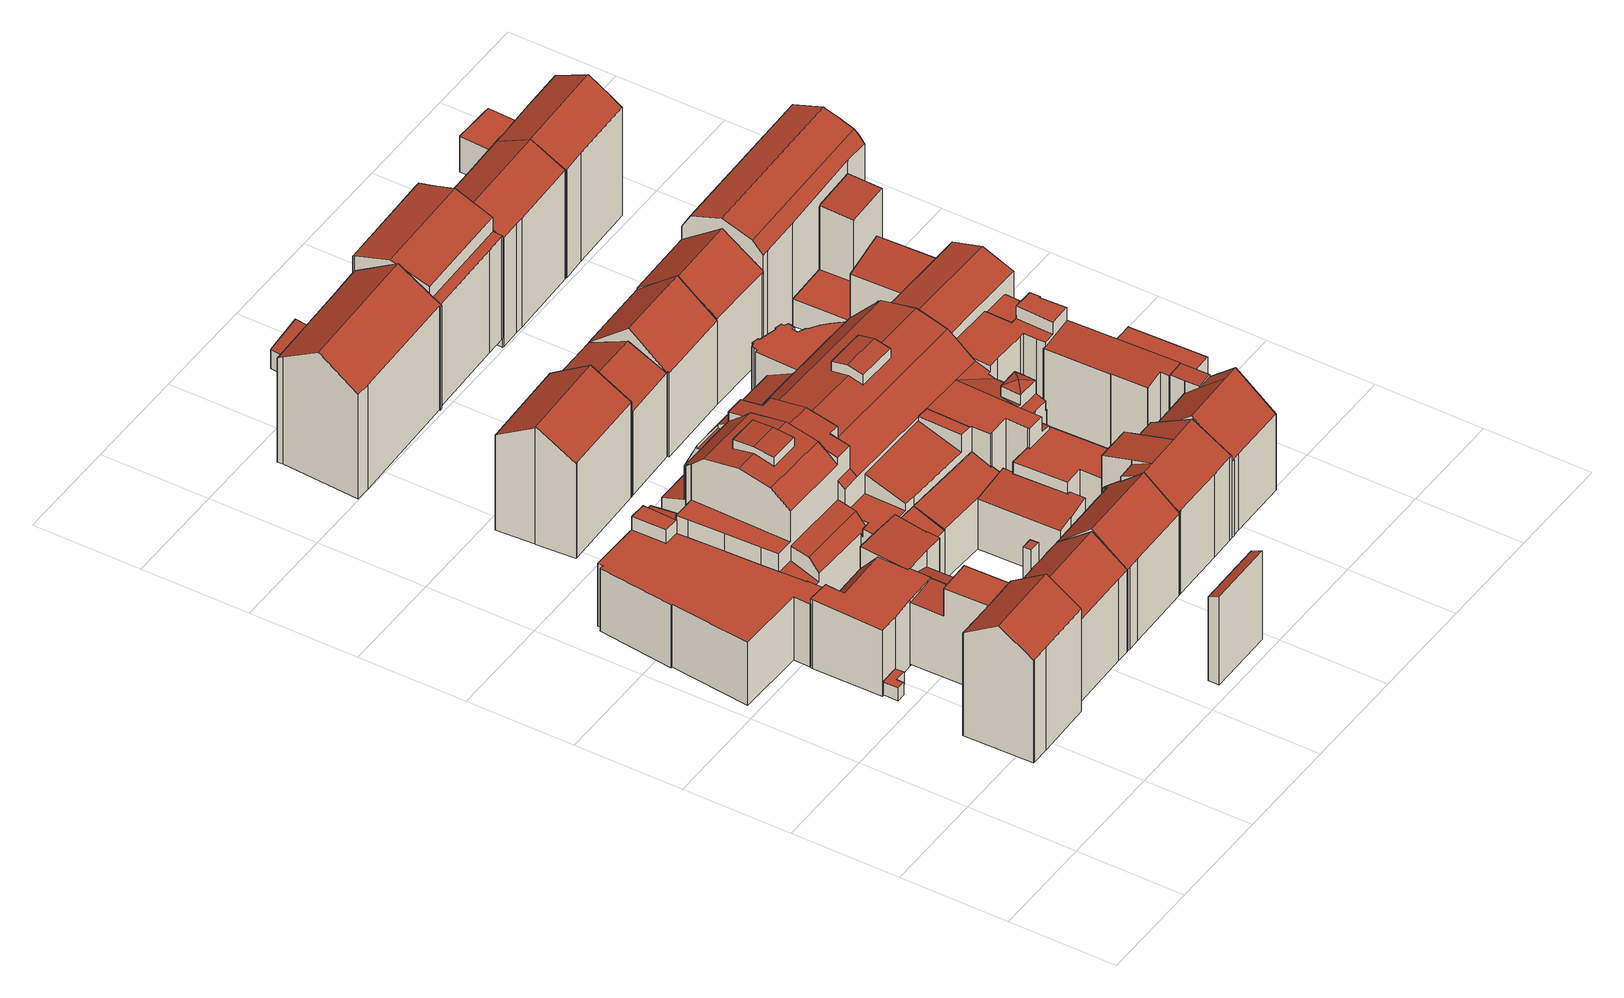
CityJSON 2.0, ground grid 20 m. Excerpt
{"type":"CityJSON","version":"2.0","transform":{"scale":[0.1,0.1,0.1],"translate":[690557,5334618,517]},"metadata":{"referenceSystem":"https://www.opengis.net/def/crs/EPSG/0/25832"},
"CityObjects":{
"building1":{"type":"Building","attributes":{"Gemeindeschluessel":"09162000","HoeheDach":"521.840","HoeheGrund":"519.203","Methode":"2000","NiedrigsteTraufeDesGebaeudes":"521.840","Geometrietyp2DReferenz":"3000","function":"31001_2000","roofType":"1000","measuredHeight":2.64},"geometry":[{"type":"MultiSurface","lod":"2","boundaries":[[[0,1,2,3,4,5]],[[4,6,7,5]],[[7,6,8,9,10,11]],[[2,9,8,3]],[[0,11,10,1]],[[3,8,6,4]],[[5,7,11,0]],[[1,10,9,2]]],"semantics":{"surfaces":[{"type":"GroundSurface"},{"type":"WallSurface"},{"type":"RoofSurface"}],"values":[0,1,2,1,1,1,1,1]}}]},
"building2":{"type":"Building","attributes":{"Gemeindeschluessel":"09162000","HoeheDach":"542.540","HoeheGrund":"517.116","Methode":"2000","NiedrigsteTraufeDesGebaeudes":"538.184","Geometrietyp2DReferenz":"3000","function":"31001_9998","roofType":"3100","measuredHeight":25.42,"storeysAboveGround":6},"geometry":[{"type":"MultiSurface","lod":"2","boundaries":[[[12,13,14,15]],[[16,17,18,19]],[[14,13,20,21,22,23]],[[24,21,20,25]],[[19,18,22,21,24]],[[23,22,18,17,26,27,28]],[[25,20,13,12]],[[29,28,27,30]],[[15,14,23,28,29]],[[31,26,17,16]],[[19,24,25,12,15,29,30,31,16]],[[30,27,26,31]]],"semantics":{"surfaces":[{"type":"WallSurface"},{"type":"RoofSurface"},{"type":"GroundSurface"}],"values":[0,0,1,0,0,1,0,0,0,0,2,0]}}]},
"building3":{"type":"Building","attributes":{"Gemeindeschluessel":"09162000","HoeheDach":"534.563","HoeheGrund":"518.996","Methode":"2000","NiedrigsteTraufeDesGebaeudes":"531.890","Geometrietyp2DReferenz":"3000","function":"31001_3000","roofType":"1000","measuredHeight":15.57,"storeysAboveGround":4},"geometry":[{"type":"MultiSurface","lod":"2","boundaries":[[[32,33,34,35]],[[36,37,33,32]],[[38,39,40,41]],[[42,43,44,45,46,47]],[[48,49,50,51]],[[52,53,54,55]],[[56,57,58,59,47,46]],[[52,50,49,60,61,34,33,37,62,63,64,45,44,65,66,67,68,69,70,71,40,39,53]],[[69,68,72,73]],[[74,60,49,48]],[[75,65,44,43]],[[41,40,71,76]],[[76,71,70,77]],[[63,57,56,64]],[[78,61,60,74]],[[72,68,67,79]],[[79,67,66,80]],[[81,62,37,36]],[[54,53,39,38]],[[64,56,46,45]],[[77,70,69,73]],[[82,59,58,83]],[[54,38,41,76,77,73,72,79,80,75,43,42,82,83,81,36,32,35,78,74,48,51,55]],[[42,47,59,82]],[[35,34,61,78]],[[80,66,65,75]],[[81,83,58,57,63,62]],[[51,50,52,55]]],"semantics":{"surfaces":[{"type":"WallSurface"},{"type":"RoofSurface"},{"type":"GroundSurface"}],"values":[0,0,0,0,0,0,1,1,0,0,0,0,0,0,0,0,0,0,0,0,0,0,2,0,0,0,0,0]}}]},
"building4":{"type":"Building","attributes":{"Gemeindeschluessel":"09162000","HoeheDach":"532.998","HoeheGrund":"518.806","Methode":"2000","NiedrigsteTraufeDesGebaeudes":"528.542","Geometrietyp2DReferenz":"3000","function":"31001_9998","roofType":"1000","measuredHeight":14.19,"storeysAboveGround":4},"geometry":[{"type":"MultiSurface","lod":"2","boundaries":[[[84,85,86,87,88,89,90,91,92,93,94]],[[90,89,95,96,97,98]],[[99,100,95,89,88]],[[98,91,90]],[[101,84,94,102]],[[103,93,92,104]],[[84,101,105,85]],[[106,104,92,91,98,97]],[[107,86,85,105]],[[108,96,95,100]],[[106,97,96,108]],[[102,94,93,103]],[[109,87,86,107]],[[99,88,87,109]],[[101,102,103,104,106,108,100,99,109,107,105]]],"semantics":{"surfaces":[{"type":"RoofSurface"},{"type":"WallSurface"},{"type":"GroundSurface"}],"values":[0,0,1,1,1,1,1,1,1,1,1,1,1,1,2]}}]},
"building5":{"type":"Building","attributes":{"Gemeindeschluessel":"09162000","HoeheDach":"537.642","HoeheGrund":"519.317","Methode":"2000","NiedrigsteTraufeDesGebaeudes":"531.923","Geometrietyp2DReferenz":"3000","function":"31001_9998","roofType":"1000","measuredHeight":18.32},"geometry":[{"type":"MultiSurface","lod":"2","boundaries":[[[110,111,112,113]],[[114,115,116,117]],[[118,111,110,119]],[[117,116,120,112,111,118]],[[121,120,116,115,122]],[[121,113,112,120]],[[119,110,113,121,122,123]],[[123,122,115,114]],[[117,118,119,123,114]]],"semantics":{"surfaces":[{"type":"RoofSurface"},{"type":"WallSurface"},{"type":"GroundSurface"}],"values":[0,1,1,1,0,1,1,1,2]}}]},
"building6":{"type":"Building","attributes":{"Gemeindeschluessel":"09162000","HoeheDach":"530.958","HoeheGrund":"519.260","Methode":"1000","NiedrigsteTraufeDesGebaeudes":"529.315","Geometrietyp2DReferenz":"3000","function":"31001_9998","roofType":"2100","measuredHeight":11.7,"storeysAboveGround":3},"geometry":[{"type":"MultiSurface","lod":"2","boundaries":[[[124,125,126,127]],[[128,126,125,129,130,131,132,133]],[[127,134,118,117,114,135,136,124]],[[114,131,130,135]],[[118,133,132,117]],[[117,132,131,114]],[[128,134,127,126]],[[135,130,129,136]],[[134,128,133,118]],[[136,129,125,124]]],"semantics":{"surfaces":[{"type":"WallSurface"},{"type":"RoofSurface"},{"type":"GroundSurface"}],"values":[0,1,2,0,0,0,0,0,0,0]}}]},
"building7":{"type":"Building","attributes":{"Gemeindeschluessel":"09162000","HoeheDach":"541.030","HoeheGrund":"519.204","Methode":"2000","NiedrigsteTraufeDesGebaeudes":"535.860","Geometrietyp2DReferenz":"3000","function":"31001_9998","roofType":"3100","measuredHeight":21.83,"storeysAboveGround":5},"geometry":[{"type":"MultiSurface","lod":"2","boundaries":[[[137,138,139,140]],[[141,142,143,144]],[[145,146,147,148]],[[149,150,151,152,153,154,137,140,155,147,146]],[[141,156,151,150,142]],[[157,158,155,140,139,159]],[[160,152,151,156]],[[144,143,161,162]],[[163,164,165,138,137,154]],[[166,153,152,160]],[[157,159,165,164]],[[139,138,165,159]],[[148,147,155,158]],[[167,168,162,161]],[[167,161,143,142,150,149]],[[149,146,145,168,167]],[[168,145,148,158,157,164,163,166,160,156,141,144,162]],[[163,154,153,166]]],"semantics":{"surfaces":[{"type":"WallSurface"},{"type":"RoofSurface"},{"type":"GroundSurface"}],"values":[0,0,0,1,0,0,0,0,0,0,0,1,0,0,1,0,2,0]}}]},
"building8":{"type":"Building","attributes":{"Gemeindeschluessel":"09162000","HoeheDach":"531.117","HoeheGrund":"519.008","Methode":"2000","NiedrigsteTraufeDesGebaeudes":"530.247","Geometrietyp2DReferenz":"3000","function":"31001_3000","roofType":"1000","measuredHeight":12.11},"geometry":[{"type":"MultiSurface","lod":"2","boundaries":[[[169,170,171,172]],[[173,174,175,176]],[[172,171,177,178]],[[179,180,174,173]],[[82,181,182,42]],[[42,182,183,184]],[[83,82,42,184,169,172,178,179,173,176,185]],[[186,175,174,180,177,171,170,183,182,181,187]],[[176,175,186,185]],[[185,186,187,83]],[[184,183,170,169]],[[83,187,181,82]],[[178,177,180,179]]],"semantics":{"surfaces":[{"type":"WallSurface"},{"type":"GroundSurface"},{"type":"RoofSurface"}],"values":[0,0,0,0,0,0,1,2,0,0,0,0,0]}}]},
"building9":{"type":"Building","attributes":{"Gemeindeschluessel":"09162000","HoeheDach":"533.582","HoeheGrund":"519.148","Methode":"2000","NiedrigsteTraufeDesGebaeudes":"523.098","Geometrietyp2DReferenz":"3000","function":"31001_9998","roofType":"1000","measuredHeight":14.43,"storeysAboveGround":3},"geometry":[{"type":"MultiSurface","lod":"2","boundaries":[[[188,189,190,191]],[[192,193,194,195]],[[196,197,198,199]],[[188,200,201,202,203,189]],[[204,199,198,205]],[[206,204,205,207]],[[198,197,208,209,210,202,201,194,193,207,205]],[[211,212,196,199,204,206,192,195,200,188,191]],[[213,190,189,203]],[[212,208,197,196]],[[192,206,207,193]],[[203,202,210,213]],[[211,209,208,212]],[[200,195,194,201]],[[211,191,190,213,210,209]]],"semantics":{"surfaces":[{"type":"WallSurface"},{"type":"RoofSurface"},{"type":"GroundSurface"}],"values":[0,0,0,0,0,0,1,2,1,0,0,0,0,0,0]}}]},
"building10":{"type":"Building","attributes":{"Gemeindeschluessel":"09162000","HoeheDach":"537.336","HoeheGrund":"519.205","Methode":"1000","NiedrigsteTraufeDesGebaeudes":"536.443","Geometrietyp2DReferenz":"3000","function":"31001_1000","roofType":"2100","measuredHeight":18.13},"geometry":[{"type":"MultiSurface","lod":"2","boundaries":[[[214,215,216,217]],[[218,214,217,219]],[[218,219,220,221]],[[220,216,215,221]],[[218,221,215,214]],[[216,220,219,217]]],"semantics":{"surfaces":[{"type":"WallSurface"},{"type":"GroundSurface"},{"type":"RoofSurface"}],"values":[0,0,0,0,1,2]}}]},
"building11":{"type":"Building","attributes":{"Gemeindeschluessel":"09162000","HoeheDach":"532.225","HoeheGrund":"519.296","Methode":"2000","NiedrigsteTraufeDesGebaeudes":"529.458","Geometrietyp2DReferenz":"3000","function":"31001_2000","roofType":"2100","measuredHeight":12.93},"geometry":[{"type":"MultiSurface","lod":"2","boundaries":[[[222,223,224,225]],[[225,226,227,228,222]],[[227,229,230,228]],[[231,226,225,224]],[[226,231,229,227]],[[231,224,223,230,229]],[[228,230,223,222]]],"semantics":{"surfaces":[{"type":"WallSurface"},{"type":"GroundSurface"},{"type":"RoofSurface"}],"values":[0,1,0,0,0,2,0]}}]},
"building12":{"type":"Building","attributes":{"Gemeindeschluessel":"09162000","HoeheDach":"543.353","HoeheGrund":"519.290","Methode":"1000","NiedrigsteTraufeDesGebaeudes":"538.773","Geometrietyp2DReferenz":"3000","function":"31001_1000","roofType":"3100","measuredHeight":24.06,"storeysAboveGround":6},"geometry":[{"type":"MultiSurface","lod":"2","boundaries":[[[232,233,234,235,236,237,238,239,240,241]],[[232,242,243,233]],[[235,234,244,245,246,236]],[[247,241,240,239,248,249]],[[246,245,249,248,250,251]],[[237,251,250,238]],[[238,250,248,239]],[[233,243,244,234]],[[241,247,242,232]],[[244,243,242,247,249,245]],[[236,246,251,237]]],"semantics":{"surfaces":[{"type":"GroundSurface"},{"type":"WallSurface"},{"type":"RoofSurface"}],"values":[0,1,1,1,2,1,1,1,1,2,1]}}]},
"building13":{"type":"Building","attributes":{"Gemeindeschluessel":"09162000","HoeheDach":"541.480","HoeheGrund":"519.204","Methode":"2000","NiedrigsteTraufeDesGebaeudes":"535.012","Geometrietyp2DReferenz":"3000","function":"31001_9998","roofType":"3100","measuredHeight":22.28,"storeysAboveGround":5},"geometry":[{"type":"MultiSurface","lod":"2","boundaries":[[[252,253,254,255]],[[256,257,258,259]],[[260,261,262,263]],[[264,265,266,267]],[[268,269,270,271]],[[272,273,274,275,276]],[[277,278,262,261]],[[272,276,257,256]],[[255,254,278,277]],[[142,279,258,257,276,275,280]],[[281,156,151,282]],[[267,266,270,269]],[[280,275,274,271,270,266,265,263,262,278,254,253,282,151]],[[268,271,274,273]],[[281,282,253,252]],[[156,141,142,280,151]],[[283,279,142,141]],[[272,256,259,283,141,156,281,252,255,277,261,260,264,267,269,268,273]],[[260,263,265,264]],[[259,258,279,283]]],"semantics":{"surfaces":[{"type":"WallSurface"},{"type":"RoofSurface"},{"type":"GroundSurface"}],"values":[0,0,0,0,0,0,0,0,0,1,0,0,1,0,0,0,0,2,0,0]}}]},
"building14":{"type":"Building","attributes":{"Gemeindeschluessel":"09162000","HoeheDach":"527.180","HoeheGrund":"519.285","Methode":"1000","NiedrigsteTraufeDesGebaeudes":"526.493","Geometrietyp2DReferenz":"3000","function":"31001_9998","roofType":"2100","measuredHeight":7.89,"storeysAboveGround":2},"geometry":[{"type":"MultiSurface","lod":"2","boundaries":[[[284,285,286,287]],[[288,289,286,285]],[[290,284,287,291]],[[289,291,287,286]],[[290,288,285,284]],[[288,290,291,289]]],"semantics":{"surfaces":[{"type":"RoofSurface"},{"type":"WallSurface"},{"type":"GroundSurface"}],"values":[0,1,1,1,1,2]}}]},
"building15":{"type":"Building","attributes":{"Gemeindeschluessel":"09162000","HoeheDach":"532.187","HoeheGrund":"519.285","Methode":"2000","NiedrigsteTraufeDesGebaeudes":"526.952","Geometrietyp2DReferenz":"3000","function":"31001_9998","roofType":"2100","measuredHeight":12.9,"storeysAboveGround":3},"geometry":[{"type":"MultiSurface","lod":"2","boundaries":[[[292,293,294,295,296,297,298,299,300,301,302,303]],[[304,298,297,305]],[[302,301,306]],[[307,308,309,290]],[[226,310,224,225]],[[311,312,308,307]],[[313,295,294,314]],[[315,316,317,318]],[[225,224,319,320]],[[321,322,323,324]],[[325,326,310,226]],[[309,308,312,327,317,316,313,314]],[[328,299,298,304]],[[329,300,299,328]],[[329,324,323,306,301,300]],[[310,326,302,306,323,322,319,224]],[[288,293,292,289]],[[325,289,292,303,326]],[[320,319,322,321]],[[330,327,312,311]],[[288,290,309,314,294,293]],[[318,317,327,330]],[[315,331,296,295,313,316]],[[288,289,325,226,225,320,321,324,329,328,304,305,331,315,318,330,311,307,290]],[[302,326,303]],[[305,297,296,331]]],"semantics":{"surfaces":[{"type":"RoofSurface"},{"type":"WallSurface"},{"type":"GroundSurface"}],"values":[0,1,1,1,1,1,1,1,1,1,1,0,1,1,1,0,1,1,1,1,1,1,1,2,1,1]}}]},
"building16":{"type":"Building","attributes":{"Gemeindeschluessel":"09162000","HoeheDach":"545.570","HoeheGrund":"519.287","Methode":"2000","NiedrigsteTraufeDesGebaeudes":"540.512","Geometrietyp2DReferenz":"3000","function":"31001_9998","roofType":"3100","measuredHeight":26.28,"storeysAboveGround":6},"geometry":[{"type":"MultiSurface","lod":"2","boundaries":[[[332,333,334,335]],[[336,337,338,339,340]],[[341,342,338,337]],[[343,340,339,344,345,334,333,346]],[[347,348,349,350]],[[335,334,345,351]],[[352,346,333,332]],[[353,351,345,344,354]],[[343,355,336,340]],[[353,354,348,347]],[[355,352,332,335,351,353,347,350,341,337,336]],[[355,343,346,352]],[[339,338,342,349,348,354,344]],[[350,349,342,341]]],"semantics":{"surfaces":[{"type":"WallSurface"},{"type":"RoofSurface"},{"type":"GroundSurface"}],"values":[0,0,0,1,0,0,0,0,0,0,2,0,1,0]}}]},
"building17":{"type":"Building","attributes":{"Gemeindeschluessel":"09162000","HoeheDach":"540.109","HoeheGrund":"519.430","Methode":"1000","NiedrigsteTraufeDesGebaeudes":"536.600","Geometrietyp2DReferenz":"3000","function":"31001_1000","roofType":"3100","measuredHeight":20.68,"storeysAboveGround":5},"geometry":[{"type":"MultiSurface","lod":"2","boundaries":[[[356,357,358,359,360,361,362,363,364,365]],[[359,366,367,360]],[[361,360,367,368,369,362]],[[368,370,371,372,373,374,369]],[[358,375,366,359]],[[362,369,374,363]],[[375,358,357,356,365,372,371,370]],[[367,366,375,370,368]],[[373,372,365,364,363,374]]],"semantics":{"surfaces":[{"type":"GroundSurface"},{"type":"WallSurface"},{"type":"RoofSurface"}],"values":[0,1,1,2,1,1,1,2,1]}}]},
"building18":{"type":"Building","attributes":{"Gemeindeschluessel":"09162000","HoeheDach":"540.650","HoeheGrund":"519.296","Methode":"2000","NiedrigsteTraufeDesGebaeudes":"536.231","Geometrietyp2DReferenz":"3000","function":"31001_9998","roofType":"2100","measuredHeight":21.35,"storeysAboveGround":4},"geometry":[{"type":"MultiSurface","lod":"2","boundaries":[[[376,377,378]],[[379,380,381,382]],[[383,384,385,386]],[[387,376,378,381,380]],[[388,389,390,391]],[[392,391,390,393,394]],[[384,395,396]],[[397,398,399,400]],[[397,401,402,394,393,396,376,387,403,398]],[[399,404,379,382,405,406,407,383,386,388,391,392,408,400]],[[406,409,410,407]],[[402,401,408]],[[396,393,390,389,385,384]],[[410,409,377,376,396,395]],[[405,377,409,406]],[[405,382,381,378,377]],[[379,404,403,387,380]],[[399,398,403,404]],[[386,385,389,388]],[[383,407,410,395,384]],[[392,394,402,408]],[[408,401,397,400]]],"semantics":{"surfaces":[{"type":"WallSurface"},{"type":"RoofSurface"},{"type":"GroundSurface"}],"values":[0,0,0,1,0,0,0,0,1,2,0,0,1,1,0,0,0,0,0,0,0,0]}}]},
"building19":{"type":"Building","attributes":{"name":"Deutsches Theater","Gemeindeschluessel":"09162000","HoeheDach":"547.490","HoeheGrund":"518.920","Methode":"2000","NiedrigsteTraufeDesGebaeudes":"522.620","Geometrietyp2DReferenz":"3000","function":"31001_3000","roofType":"3100","measuredHeight":28.57,"storeysAboveGround":3},"geometry":[{"type":"MultiSurface","lod":"2","boundaries":[[[411,412,413,414]],[[415,416,417,418]],[[419,420,421,422]],[[423,424,425,426,427,428,429]],[[430,431,432,433,434,435]],[[436,437,438,439]],[[440,441,442,443]],[[444,445,446,447]],[[448,449,450,451,452]],[[453,454,455,456]],[[457,458,459,460,461]],[[462,463,464,465]],[[466,467,468,469]],[[470,471,472,473,474,475]],[[476,477,454,453]],[[478,479,480,481]],[[482,483,472,471]],[[484,485,486,487]],[[488,489,490,491]],[[492,493,494,495]],[[496,474,473,497,498,463,462,499,427,426,500,501,502,503]],[[504,505,506,507,508,421,420,509,510]],[[511,512,513,514]],[[515,516,517,518,519,520]],[[422,421,508,521]],[[522,523,413,412]],[[524,525,526,527]],[[496,503,528,529]],[[530,531,532,533,534]],[[423,429,535,536,537]],[[538,539,540,541,542,543]],[[544,545,546,547,475,474,496,529,548]],[[535,549,550,551,552,553,536]],[[554,555,546,545,556,557]],[[558,559,560,561]],[[562,563,564,565,566,567]],[[568,506,505]],[[569,570,528,503,502,571,572]],[[571,502,501]],[[573,460,459,574,575,576,577,578,579,580,566,565]],[[581,582,583,584]],[[585,542,541,586,534,533]],[[587,588,589,590]],[[591,449,448,592]],[[538,543,593,594]],[[465,464,595,596]],[[597,598,599,600,601]],[[602,603,604,605]],[[606,607,608,609,411,414,610,611]],[[612,613,477,476]],[[456,455,479,478]],[[614,615,616,617]],[[470,475,547,618]],[[619,620,621,622,623,624]],[[625,626,627,628]],[[629,630,626,625]],[[631,507,506,568]],[[522,486,485,523]],[[451,433,432,452]],[[632,552,551,633]],[[591,634,598,597,450,449]],[[635,636,637,638]],[[639,575,574,640]],[[641,447,446,642,489,488]],[[434,643,644,435]],[[645,518,517,646]],[[573,647,648,461,460]],[[649,650,483,482]],[[633,551,550,651]],[[652,653,527,526]],[[654,655,656,657]],[[658,659,660]],[[661,662,467,466]],[[663,664,665,500,426,425]],[[619,624,666,667]],[[525,524,668,669]],[[655,654,670,548,570,569]],[[511,514,671]],[[660,672,492,495,673,589,588,674,666,624,623]],[[675,676,650,649]],[[439,438,677,678]],[[444,679,491,490,680,445]],[[578,577,681]],[[618,547,546,555]],[[682,683,582,581]],[[639,684,492,672,685,686,687,654,657,575]],[[688,689,532,690,691]],[[692,693,694,684,695]],[[688,691,621,620]],[[428,427,499]],[[652,696,516,515,697,653]],[[605,604,441,440]],[[638,637,683,682]],[[698,674,588,587]],[[484,610,414,413,523,485]],[[699,700,701,702,703,704]],[[572,571,705,608,607,681]],[[706,707,630,629]],[[562,567,636,635]],[[539,708,512,540]],[[657,656,576,575]],[[709,710,677,438,437,711,557,556]],[[663,425,424,712]],[[686,702,701,668,524,527,653,697,713,644,643,714]],[[708,715,716,717,513,512]],[[718,711,437,436]],[[648,647,707,706,719,720]],[[561,560,603,602]],[[646,517,516,696]],[[419,721,722,723,509,420]],[[715,699,704,724,716]],[[536,553,725,537]],[[697,515,520,713]],[[481,480,726,727]],[[728,583,582,683,637,636,567,566,580]],[[729,687,686,714,601,600,709,556,545,544]],[[621,691,690,730,622]],[[684,694,493,492]],[[484,487,609,608,705,731,611,610]],[[609,487,486,522,412,411]],[[469,468,732,733]],[[554,557,711,718]],[[617,616,665,664]],[[660,623,622,730,531,530]],[[590,589,673,734]],[[462,465,596,428,499]],[[430,435,644,713,520,519]],[[586,511,671]],[[586,541,540,512,511]],[[585,593,543,542]],[[599,710,709,600]],[[727,726,735,736]],[[669,668,701,700]],[[443,442,662,661]],[[658,671,514,659]],[[687,729,641,488,491,679,670,654]],[[689,594,593,585,533,532]],[[628,627,564,563]],[[639,640,458,504,510,737,695,684]],[[505,504,458,457]],[[728,580,579,606,611,731,738]],[[573,565,564,627,626,630,707,647]],[[530,534,586,671,658,660]],[[667,666,674,698]],[[733,732,739,740]],[[509,723,737,510]],[[722,692,695,737,723]],[[716,724,672,660,659,717]],[[645,741,431,430,519,518]],[[719,521,508,507,631,720]],[[659,514,513,717]],[[736,735,676,675]],[[634,591,592,741,645,646,696,652,526,525,669,700,699,715,708,539,538,594,689,688,620,619,667,698,587,590,734,721,419,422,521,719,706,629,625,628,563,562,635,638,682,581,584,614,617,664,663,712,742,632,633,651,743,415,418,744,745,558,561,602,605,440,443,661,466,469,733,740,612,476,453,456,478,481,727,736,675,649,482,471,470,618,555,554,718,436,439,678]],[[742,712,424,423,537,725]],[[498,746,464,463]],[[721,734,673,495,494,693,692,722]],[[690,532,531,730]],[[744,747,748,745]],[[535,429,428,596,595,749,549]],[[614,584,583,728,738,615]],[[743,750,416,415]],[[606,579,578,681,607]],[[745,748,559,558]],[[642,446,445,680]],[[494,493,694,693]],[[724,704,703,685,672]],[[569,572,681,577,576,656,655]],[[740,739,613,612]],[[418,417,747,744]],[[464,746,751,749,595]],[[634,678,677,710,599,598]],[[686,685,703,702]],[[705,571,501,500,665,616,615,738,731]],[[741,592,448,452,432,431]],[[497,752,751,746,498]],[[552,632,742,725,553]],[[444,447,641,729,544,548,670,679]],[[529,528,570,548]],[[597,601,714,643,434,433,451,450]],[[648,720,631,568,505,457,461]],[[642,680,490,489]],[[458,640,574,459]],[[743,651,550,549,749,751,752,750]],[[497,473,472,483,650,676,735,726,480,479,455,454,477,613,739,732,468,467,662,442,441,604,603,560,559,748,747,417,416,750,752]]],"semantics":{"surfaces":[{"type":"WallSurface"},{"type":"RoofSurface"},{"type":"GroundSurface"}],"values":[0,0,0,1,1,0,0,0,1,0,1,0,0,0,0,0,0,0,0,0,0,1,1,1,0,1,0,0,1,0,0,1,1,0,0,0,0,1,0,0,0,0,0,0,0,0,1,0,1,0,0,0,0,0,0,0,0,1,0,0,0,0,1,0,0,0,0,0,0,0,0,1,0,0,0,0,0,1,1,0,0,0,0,0,0,1,0,0,0,0,0,0,0,0,0,0,0,0,0,0,0,1,0,1,0,0,0,0,0,0,0,1,0,0,1,0,1,0,1,0,0,0,0,0,0,1,0,1,1,1,1,0,0,0,0,1,0,0,0,0,0,1,0,0,0,0,1,1,0,0,0,0,2,0,1,0,0,0,0,0,0,1,0,1,1,1,1,0,0,1,0,0,1,0,0,0,1,0,0,1,1,0,0,1]}}]},
"building20":{"type":"Building","attributes":{"Gemeindeschluessel":"09162000","HoeheDach":"533.378","HoeheGrund":"519.315","Methode":"1000","NiedrigsteTraufeDesGebaeudes":"533.378","Geometrietyp2DReferenz":"3000","function":"31001_9998","roofType":"1000","measuredHeight":14.06,"storeysAboveGround":4},"geometry":[{"type":"MultiSurface","lod":"2","boundaries":[[[305,753,754,755]],[[406,407,756,757]],[[304,758,759,760]],[[304,305,755,758]],[[760,759,761,762]],[[762,761,763,764]],[[765,766,407,406,753,305,304,760,762,764]],[[765,767,768,766]],[[768,756,407,766]],[[753,406,757,754]],[[764,763,767,765]],[[756,768,767,763,761,759,758,755,754,757]]],"semantics":{"surfaces":[{"type":"WallSurface"},{"type":"GroundSurface"},{"type":"RoofSurface"}],"values":[0,0,0,0,0,0,1,0,0,0,0,2]}}]},
"building21":{"type":"Building","attributes":{"Gemeindeschluessel":"09162000","HoeheDach":"524.165","HoeheGrund":"519.510","Methode":"2000","NiedrigsteTraufeDesGebaeudes":"523.422","Geometrietyp2DReferenz":"3000","function":"31001_9998","roofType":"1000","measuredHeight":4.66},"geometry":[{"type":"MultiSurface","lod":"2","boundaries":[[[769,770,771,772]],[[773,774,775,776]],[[777,775,774,771,770,778]],[[772,771,774,773]],[[779,777,778,780]],[[780,778,770,769]],[[776,775,777,779]],[[780,769,772,773,776,779]]],"semantics":{"surfaces":[{"type":"WallSurface"},{"type":"RoofSurface"},{"type":"GroundSurface"}],"values":[0,0,1,0,0,0,0,2]}}]},
"building22":{"type":"Building","attributes":{"Gemeindeschluessel":"09162000","HoeheDach":"542.745","HoeheGrund":"519.400","Methode":"1000","NiedrigsteTraufeDesGebaeudes":"536.569","Geometrietyp2DReferenz":"3000","function":"31001_9998","roofType":"3100","measuredHeight":23.34,"storeysAboveGround":5},"geometry":[{"type":"MultiSurface","lod":"2","boundaries":[[[781,782,372,365,783,358]],[[784,785,786,787]],[[788,784,787,789,358,783,365,790]],[[791,792,372,782]],[[785,784,788,790,792,791]],[[787,786,793,789]],[[365,372,792,790]],[[793,786,785,791,782,781]],[[358,789,793,781]]],"semantics":{"surfaces":[{"type":"WallSurface"},{"type":"GroundSurface"},{"type":"RoofSurface"}],"values":[0,0,1,2,0,0,0,2,0]}}]},
"building23":{"type":"Building","attributes":{"Gemeindeschluessel":"09162000","HoeheDach":"545.685","HoeheGrund":"519.454","Methode":"2000","NiedrigsteTraufeDesGebaeudes":"540.450","Geometrietyp2DReferenz":"3000","function":"31001_9998","roofType":"3100","measuredHeight":26.23,"storeysAboveGround":7},"geometry":[{"type":"MultiSurface","lod":"2","boundaries":[[[794,795,796,797,798,799]],[[799,800,801,802,779,803,794]],[[804,805,806,803,779,776,773,807,808,809,810]],[[776,811,812,773]],[[773,812,813,807]],[[807,813,814,808]],[[800,815,816,801]],[[798,815,800,799]],[[809,817,818,810]],[[804,797,796,805]],[[801,816,818,817,814,813,812,811,802]],[[779,802,811,776]],[[804,810,818,816,815,798,797]],[[794,803,806,795]],[[805,796,795,806]],[[808,814,817,809]]],"semantics":{"surfaces":[{"type":"RoofSurface"},{"type":"WallSurface"},{"type":"GroundSurface"}],"values":[0,1,2,1,1,1,0,1,1,1,0,1,1,1,1,1]}}]},
"building24":{"type":"Building","attributes":{"Gemeindeschluessel":"09162000","HoeheDach":"541.180","HoeheGrund":"519.307","Methode":"2000","NiedrigsteTraufeDesGebaeudes":"534.867","Geometrietyp2DReferenz":"3000","function":"31001_9998","roofType":"1000","measuredHeight":21.87,"storeysAboveGround":5},"geometry":[{"type":"MultiSurface","lod":"2","boundaries":[[[819,820,821,822]],[[823,824,825,826]],[[827,392,828,829]],[[830,831,832,833]],[[834,835,836]],[[837,838,839,840]],[[841,842,824,823]],[[838,837,391,843]],[[844,845,846,847]],[[848,849,850,851,832,831,839,838,843]],[[392,391,837,840,830,833,852,853,841,823,826,819,822,854,844,847,855,856,857,858,859,860,861,862,828]],[[822,821,863,854]],[[840,839,831,830]],[[862,864,829,828]],[[852,833,832,851,865,866]],[[867,868,869,850]],[[866,865,869,868,870,871,872,836,835]],[[861,873,864,862]],[[847,846,874,855]],[[874,846,845,863,821,820,825,824,842,875,834,836,876,877]],[[853,852,866,835,834,875]],[[853,875,842,841]],[[872,876,836]],[[858,857,877,876,872,871]],[[860,859,870,868,867,878,879]],[[874,877,857,856,855]],[[860,879,873,861]],[[854,863,845,844]],[[849,878,867,850]],[[850,869,865,851]],[[826,825,820,819]],[[391,392,827,848,843]],[[858,871,870,859]],[[848,827,829,864,873,879,878,849]]],"semantics":{"surfaces":[{"type":"WallSurface"},{"type":"RoofSurface"},{"type":"GroundSurface"}],"values":[0,0,0,0,0,0,0,0,0,1,2,0,0,0,0,0,1,0,0,1,0,0,0,0,0,0,0,0,1,0,0,0,0,1]}}]},
"building25":{"type":"Building","attributes":{"Gemeindeschluessel":"09162000","HoeheDach":"527.150","HoeheGrund":"519.340","Methode":"9999","NiedrigsteTraufeDesGebaeudes":"527.150","Geometrietyp2DReferenz":"3000","function":"31001_2000","roofType":"1000","measuredHeight":7.81},"geometry":[{"type":"MultiSurface","lod":"2","boundaries":[[[841,880,881,882]],[[823,883,880,841]],[[882,881,884,826]],[[826,823,841,882]],[[826,884,883,823]],[[881,880,883,884]]],"semantics":{"surfaces":[{"type":"WallSurface"},{"type":"GroundSurface"},{"type":"RoofSurface"}],"values":[0,0,0,1,0,2]}}]},
"building26":{"type":"Building","attributes":{"Gemeindeschluessel":"09162000","HoeheDach":"542.418","HoeheGrund":"519.420","Methode":"1000","NiedrigsteTraufeDesGebaeudes":"536.838","Geometrietyp2DReferenz":"3000","function":"31001_1000","roofType":"3100","measuredHeight":23,"storeysAboveGround":5},"geometry":[{"type":"MultiSurface","lod":"2","boundaries":[[[885,886,887,790,788,784]],[[888,889,890,891,784,788,790,892]],[[891,890,893,894,885,784]],[[894,893,895,896,897,886,885]],[[790,887,898,892]],[[896,895,889,888,892,898,897]],[[897,898,887,886]],[[889,895,893,890]]],"semantics":{"surfaces":[{"type":"WallSurface"},{"type":"GroundSurface"},{"type":"RoofSurface"}],"values":[0,1,0,2,0,0,2,0]}}]},
"building27":{"type":"Building","attributes":{"Gemeindeschluessel":"09162000","HoeheDach":"534.490","HoeheGrund":"519.430","Methode":"2000","NiedrigsteTraufeDesGebaeudes":"534.490","Geometrietyp2DReferenz":"3000","function":"31001_9998","roofType":"1000","measuredHeight":15.06,"storeysAboveGround":5},"geometry":[{"type":"MultiSurface","lod":"2","boundaries":[[[899,900,901,902]],[[903,904,900,899]],[[905,906,904,903]],[[907,908,909,905,903,899,902]],[[901,900,904,906,910,911,912]],[[907,912,911,908]],[[908,911,910,909]],[[902,901,912,907]],[[909,910,906,905]]],"semantics":{"surfaces":[{"type":"WallSurface"},{"type":"GroundSurface"},{"type":"RoofSurface"}],"values":[0,0,0,1,2,0,0,0,0]}}]},
"building28":{"type":"Building","attributes":{"Gemeindeschluessel":"09162000","HoeheDach":"543.160","HoeheGrund":"517.540","Methode":"2000","NiedrigsteTraufeDesGebaeudes":"539.823","Geometrietyp2DReferenz":"3000","function":"31001_9998","roofType":"3100","measuredHeight":25.62,"storeysAboveGround":6},"geometry":[{"type":"MultiSurface","lod":"2","boundaries":[[[913,914,915,916]],[[917,918,919,920]],[[916,921,922,923,917,920,924,925,926,927,928,929,930,913]],[[921,931,932,922]],[[923,933,918,917]],[[920,919,934,924]],[[927,935,936,928]],[[937,938,939,934,919,918,933,932,931,940]],[[928,936,941,929]],[[925,939,938,926]],[[930,942,914,913]],[[916,915,940,931,921]],[[929,941,942,930]],[[922,932,933,923]],[[926,938,937,935,927]],[[914,942,941,936,935,937,940,915]],[[924,934,939,925]]],"semantics":{"surfaces":[{"type":"WallSurface"},{"type":"GroundSurface"},{"type":"RoofSurface"}],"values":[0,0,1,0,0,0,0,2,0,0,0,0,0,0,0,2,0]}}]},
"building29":{"type":"Building","attributes":{"Gemeindeschluessel":"09162000","HoeheDach":"537.606","HoeheGrund":"518.988","Methode":"2000","NiedrigsteTraufeDesGebaeudes":"524.527","Geometrietyp2DReferenz":"3000","function":"31001_9998","roofType":"2100","measuredHeight":18.62,"storeysAboveGround":1},"geometry":[{"type":"MultiSurface","lod":"2","boundaries":[[[943,944,945,946,947,948]],[[949,946,945,950,951]],[[952,953,954,955]],[[944,943,956,957,958,959]],[[949,960,947,946]],[[958,957,951,950,955,954]],[[945,952,955,950]],[[961,948,947,960]],[[957,956,961,960,949,951]],[[958,954,953,959]],[[943,948,961,956]],[[944,959,953,952,945]]],"semantics":{"surfaces":[{"type":"WallSurface"},{"type":"RoofSurface"},{"type":"GroundSurface"}],"values":[0,1,1,2,0,0,0,1,0,0,0,0]}}]},
"building30":{"type":"Building","attributes":{"Gemeindeschluessel":"09162000","HoeheDach":"544.390","HoeheGrund":"519.502","Methode":"2000","NiedrigsteTraufeDesGebaeudes":"539.547","Geometrietyp2DReferenz":"3000","function":"31001_9998","roofType":"3100","measuredHeight":24.89,"storeysAboveGround":4},"geometry":[{"type":"MultiSurface","lod":"2","boundaries":[[[962,963,964,965,966,967,968]],[[969,970,963,962]],[[971,972,973,974,975]],[[976,977,978,979]],[[971,975,977,976]],[[980,965,964,981]],[[982,968,967,983]],[[982,983,984,980,981,985,986,972,971,976,979,987,988,989]],[[979,978,990,987]],[[982,989,991,992,969,962,968]],[[985,981,964,963,970,993]],[[987,990,994,988]],[[983,967,966,984]],[[991,994,990,978,977,975,974,992]],[[992,974,973,995,993,970,969]],[[985,993,995,986]],[[984,966,965,980]],[[988,994,991,989]],[[986,995,973,972]]],"semantics":{"surfaces":[{"type":"RoofSurface"},{"type":"WallSurface"},{"type":"GroundSurface"}],"values":[0,0,1,1,1,1,1,2,1,1,1,1,1,0,0,1,1,1,1]}}]},
"building31":{"type":"Building","attributes":{"Gemeindeschluessel":"09162000","HoeheDach":"543.240","HoeheGrund":"517.456","Methode":"2000","NiedrigsteTraufeDesGebaeudes":"539.714","Geometrietyp2DReferenz":"3000","function":"31001_9998","roofType":"3100","measuredHeight":25.78,"storeysAboveGround":6},"geometry":[{"type":"MultiSurface","lod":"2","boundaries":[[[996,997,998,999]],[[927,1000,1001,938,926]],[[1002,1003,1004,1005]],[[1006,1007,1008,1009]],[[927,926,1006,1009,1010,1011,996,999,1012,1013,1014,1002,1005]],[[1009,1008,1015,1010]],[[999,998,1016,1017,1012]],[[1016,998,997,1018,1015,1008,1007,938,1001]],[[1013,1019,1020,1014]],[[1004,1003,1020,1019,1017,1016,1001,1000]],[[1012,1017,1019,1013]],[[1010,1015,1018,1011]],[[1014,1020,1003,1002]],[[1005,1004,1000,927]],[[926,938,1007,1006]],[[1011,1018,997,996]]],"semantics":{"surfaces":[{"type":"WallSurface"},{"type":"GroundSurface"},{"type":"RoofSurface"}],"values":[0,0,0,0,1,0,0,2,0,2,0,0,0,0,0,0]}}]},
"building32":{"type":"Building","attributes":{"Gemeindeschluessel":"09162000","HoeheDach":"526.901","HoeheGrund":"519.620","Methode":"1000","NiedrigsteTraufeDesGebaeudes":"526.901","Geometrietyp2DReferenz":"3000","function":"31001_9998","roofType":"1000","measuredHeight":7.28,"storeysAboveGround":2},"geometry":[{"type":"MultiSurface","lod":"2","boundaries":[[[1021,1022,1023,1024,1025,1026,1027,1028,1029]],[[1029,1028,1027,1030,1031,1032]],[[1033,1021,1029,1032]],[[1034,1033,1032,1031,1030,1035,1036,1037,1038]],[[1036,1025,1024,1037]],[[1026,1025,1036,1035,1030,1027]],[[1037,1024,1023,1038]],[[1033,1034,1038,1023,1022,1021]]],"semantics":{"surfaces":[{"type":"RoofSurface"},{"type":"WallSurface"},{"type":"GroundSurface"}],"values":[0,1,1,2,1,1,1,1]}}]}
},
"vertices":[
[139,443,22],[176,444,22],[177,428,22],[155,428,22],[155,415,22],[139,415,22],[155,415,48],[139,415,48],[155,428,48],[177,428,48],[176,444,48],[139,443,48],
[147,169,1],[147,169,212],[145,169,212],[145,169,1],[226,299,1],[226,299,212],[289,301,212],[289,301,1],[182,169,212],[290,172,212],[290,236,255],[144,233,255],[290,172,1],[182,169,1],[179,298,212],[146,298,212],[143,298,212],[143,298,1],[146,298,1],[179,298,1],
[177,691,20],[177,691,149],[179,652,149],[179,652,20],[175,758,20],[175,758,149],[137,576,20],[137,576,149],[138,607,149],[138,607,20],[174,907,20],[137,908,20],[137,908,149],[141,908,149],[141,908,176],[174,907,176],[182,610,20],[182,610,149],[182,606,149],[182,606,20],[182,574,149],[138,576,149],[138,576,20],[182,574,20],[142,845,176],[171,844,176],[171,845,176],[173,905,176],[180,610,149],[180,623,149],[172,823,149],[171,844,149],[142,845,149],[44,910,149],[44,899,149],[43,900,149],[36,900,149],[20,759,149],[22,759,149],[7,610,149],[36,900,20],[20,759,20],[180,610,20],[44,910,20],[7,610,20],[22,759,20],[180,623,20],[43,900,20],[44,899,20],[172,823,20],[173,905,20],[171,845,20],
[176,444,154],[223,446,154],[287,447,154],[286,486,156],[282,487,156],[281,542,158],[179,539,158],[179,574,160],[138,576,160],[138,573,160],[139,443,154],[280,573,120],[279,573,120],[182,574,116],[179,574,115],[282,487,18],[280,573,18],[176,444,18],[139,443,18],[138,573,18],[138,576,18],[223,446,18],[182,574,18],[287,447,18],[279,573,18],[286,486,18],
[226,299,206],[289,301,206],[287,386,206],[224,384,206],[287,447,23],[287,447,153],[287,392,153],[287,392,23],[289,301,23],[226,299,23],[287,386,153],[224,384,149],[223,446,149],[223,446,23],
[339,330,23],[339,330,123],[309,331,133],[309,331,23],[309,301,133],[336,486,123],[286,486,140],[287,447,140],[287,392,140],[289,301,140],[309,301,23],[286,486,23],[336,486,23],
[374,303,189],[374,303,228],[353,303,228],[353,303,189],[431,174,22],[431,174,189],[429,174,189],[429,174,22],[289,301,22],[289,301,189],[309,301,189],[309,301,22],[290,236,240],[429,239,240],[428,303,189],[426,303,189],[401,303,189],[374,302,189],[353,302,189],[428,303,22],[352,318,22],[353,302,22],[352,318,228],[426,303,22],[404,174,189],[404,174,22],[374,302,22],[373,318,22],[373,318,228],[401,303,22],[290,172,189],[290,172,22],
[223,924,20],[223,924,132],[223,904,135],[223,904,20],[217,845,20],[217,845,141],[214,845,141],[214,845,20],[224,856,140],[224,856,20],[217,856,20],[217,856,140],[173,905,135],[174,907,134],[174,924,132],[174,924,20],[186,845,20],[186,845,141],[171,845,141],
[387,508,21],[387,508,61],[386,485,61],[386,485,21],[375,568,21],[375,568,165],[374,565,165],[374,565,21],[286,486,21],[286,486,155],[282,487,155],[282,487,21],[372,509,21],[372,509,158],[374,509,158],[374,509,61],[280,573,21],[280,573,166],[325,571,21],[325,571,166],[336,486,155],[372,485,155],[374,485,155],[372,485,21],[336,486,21],[374,485,61],
[566,31,22],[438,30,22],[438,30,194],[566,31,195],[567,11,22],[567,11,203],[438,10,203],[438,10,22],
[374,565,23],[374,565,152],[421,563,152],[421,563,23],[423,507,23],[387,508,23],[372,509,23],[387,508,125],[372,509,125],[423,507,125],
[330,1028,23],[165,1023,23],[161,1023,23],[157,1095,23],[157,1096,23],[153,1167,23],[157,1167,23],[325,1173,23],[329,1101,23],[333,1028,23],[330,1028,218],[165,1023,218],[161,1023,218],[157,1095,264],[157,1096,262],[333,1028,218],[325,1173,218],[329,1101,264],[157,1167,218],[153,1167,218],
[460,304,22],[460,304,189],[519,305,189],[519,305,22],[586,177,22],[586,177,189],[461,175,189],[461,175,22],[583,312,22],[583,306,22],[583,306,189],[583,312,184],[586,312,22],[586,312,184],[586,317,180],[586,317,22],[591,285,22],[591,317,22],[591,317,180],[591,285,208],[589,177,22],[587,285,22],[587,285,208],[588,242,245],[589,177,189],[548,306,22],[548,306,189],[436,174,189],[429,239,245],[432,303,22],[432,303,189],[436,174,22],
[548,306,102],[547,352,102],[518,352,95],[519,305,95],[547,352,23],[518,352,23],[548,306,23],[519,305,23],
[518,352,126],[547,352,132],[547,351,132],[590,352,141],[590,381,141],[585,381,140],[581,480,140],[584,480,140],[584,481,140],[584,500,140],[518,503,127],[514,503,126],[581,480,23],[585,381,23],[584,500,127],[583,306,23],[583,306,106],[548,306,100],[423,507,127],[583,312,23],[583,312,106],[590,352,107],[547,351,100],[591,317,23],[591,317,107],[586,317,106],[586,317,23],[580,555,152],[580,555,23],[580,520,23],[580,520,136],[583,520,136],[583,520,23],[514,503,23],[514,503,127],[586,312,106],[584,480,23],[584,481,23],[586,312,23],[590,381,23],
[351,1394,23],[351,1394,236],[131,1388,237],[131,1388,23],[356,1395,23],[354,1552,23],[354,1552,236],[355,1473,286],[356,1395,236],[282,1549,23],[282,1549,236],[356,1393,235],[107,1464,286],[102,1388,238],[351,1393,235],[111,1543,23],[111,1543,236],[147,1544,236],[147,1544,23],[102,1388,23],[351,1393,23],[111,1532,23],[111,1532,243],[356,1393,23],
[442,1117,24],[442,1103,24],[443,1032,24],[336,1028,24],[333,1028,24],[329,1101,24],[325,1173,24],[326,1173,24],[439,1175,24],[441,1175,24],[336,1028,196],[333,1028,196],[329,1101,231],[325,1173,196],[442,1103,231],[442,1117,224],[441,1175,196],[439,1175,196],[326,1173,196],[443,1032,196],
[622,249,236],[622,286,226],[622,286,217],[587,285,23],[587,285,218],[591,285,217],[591,285,23],[688,328,23],[688,328,195],[691,328,195],[691,328,23],[588,248,236],[740,328,23],[740,328,195],[745,328,195],[745,328,23],[747,180,23],[746,252,236],[747,180,192],[688,328,215],[689,250,236],[693,179,193],[592,177,193],[592,177,23],[693,179,23],[741,180,193],[741,180,192],[589,177,193],[589,177,23],[622,286,23],[621,341,23],[688,342,23],[741,180,23],[621,341,211],[688,342,211],
[312,715,284],[312,715,302],[255,716,302],[255,716,284],[560,940,19],[560,940,202],[561,945,202],[561,945,19],[374,565,19],[374,565,156],[375,568,156],[375,568,19],[299,906,157],[299,903,158],[223,904,158],[224,863,172],[351,861,172],[352,897,159],[352,905,157],[872,631,202],[871,652,202],[878,652,202],[879,682,202],[822,683,202],[821,632,202],[826,816,19],[826,816,206],[909,815,205],[909,815,19],[619,940,19],[619,940,202],[620,943,202],[620,943,19],[526,781,254],[526,781,274],[603,779,274],[603,779,254],[905,652,56],[905,676,56],[905,681,56],[879,682,56],[878,652,56],[632,919,19],[632,919,202],[630,908,202],[630,908,19],[345,622,170],[346,642,174],[346,656,177],[212,659,177],[211,624,170],[412,859,163],[412,859,198],[413,919,164],[413,919,157],[632,937,19],[632,937,202],[634,934,202],[634,934,19],[696,852,19],[689,860,19],[689,860,202],[695,853,202],[695,853,208],[696,852,208],[637,918,19],[637,918,202],[634,906,19],[634,906,202],[643,902,202],[643,902,19],[683,867,19],[683,867,202],[257,794,284],[257,794,302],[314,793,302],[314,793,284],[602,719,254],[602,719,274],[525,721,274],[525,721,254],[578,637,204],[578,637,205],[576,556,205],[576,556,204],[386,860,208],[552,856,202],[552,856,198],[351,861,163],[224,863,241],[351,861,241],[351,861,261],[386,860,261],[346,642,156],[345,611,156],[345,598,156],[327,598,156],[325,571,156],[400,564,156],[402,641,156],[689,538,229],[709,556,223],[709,557,222],[668,557,222],[831,562,233],[872,563,233],[870,612,233],[873,612,233],[872,631,233],[833,632,233],[325,571,19],[313,754,305],[256,755,305],[808,603,208],[808,603,19],[808,579,19],[808,579,208],[385,818,269],[385,818,246],[658,519,195],[657,500,188],[679,500,188],[709,500,188],[709,518,195],[352,905,99],[317,906,99],[299,906,93],[712,539,19],[709,539,19],[709,539,223],[710,539,222],[710,539,168],[712,539,168],[720,811,246],[721,816,241],[717,816,241],[707,836,223],[406,818,246],[353,943,94],[350,943,94],[321,943,94],[321,933,95],[305,933,95],[737,816,19],[717,816,19],[721,816,209],[737,816,209],[570,951,19],[570,951,202],[571,955,202],[571,955,19],[177,691,19],[179,652,19],[179,652,144],[178,660,147],[178,660,185],[177,691,185],[345,598,140],[405,751,281],[406,818,269],[350,833,266],[348,752,281],[212,659,147],[346,656,216],[381,656,216],[381,656,262],[346,656,262],[346,656,248],[212,659,248],[212,659,185],[186,845,19],[186,845,185],[214,845,185],[214,845,19],[709,500,168],[709,518,222],[583,520,19],[583,520,204],[580,520,204],[580,520,19],[905,676,19],[905,652,19],[712,500,168],[712,500,19],[353,920,164],[353,920,157],[905,681,230],[906,706,240],[907,740,253],[719,744,253],[717,685,230],[584,952,19],[584,952,202],[583,949,202],[583,949,19],[213,696,279],[347,693,279],[348,752,292],[313,753,292],[256,754,292],[214,755,292],[640,931,19],[640,931,202],[217,845,19],[217,845,258],[217,856,248],[217,856,19],[707,836,19],[623,475,19],[679,474,19],[679,474,170],[657,474,173],[657,474,204],[623,475,204],[180,610,19],[180,610,130],[180,623,135],[180,623,19],[182,610,19],[182,610,130],[327,598,140],[321,933,19],[321,943,19],[906,706,19],[175,758,19],[175,758,185],[172,823,185],[172,823,19],[381,642,204],[346,642,204],[602,746,261],[602,749,281],[822,683,208],[821,632,208],[873,612,19],[870,612,19],[210,605,129],[210,605,146],[674,877,19],[674,877,202],[350,943,19],[808,562,19],[808,562,208],[403,692,246],[403,692,270],[382,692,270],[382,692,246],[667,519,201],[668,557,201],[658,519,204],[633,940,19],[633,940,202],[223,904,19],[224,856,19],[224,856,248],[623,479,204],[623,479,19],[800,603,208],[800,603,19],[405,751,261],[667,519,222],[661,636,204],[580,555,204],[624,520,204],[663,887,19],[663,887,202],[910,807,219],[910,807,19],[525,748,261],[525,751,281],[347,678,267],[171,845,19],[171,845,185],[555,638,204],[716,634,204],[716,639,208],[717,685,246],[679,476,19],[679,500,19],[679,500,170],[679,476,170],[553,557,169],[553,557,205],[555,638,205],[555,638,196],[872,563,19],[831,562,208],[624,520,19],[710,605,19],[734,605,19],[734,605,208],[715,605,208],[715,605,195],[710,605,195],[350,819,279],[182,606,19],[182,606,129],[709,556,19],[720,801,235],[909,797,235],[809,816,207],[299,903,19],[833,632,208],[717,685,208],[710,584,19],[710,584,191],[709,557,191],[809,816,19],[327,602,19],[327,602,145],[421,563,19],[421,563,170],[400,564,170],[710,594,191],[299,933,93],[648,897,202],[648,897,19],[216,845,185],[719,744,261],[657,500,173],[216,822,279],[636,933,202],[636,933,19],[580,555,19],[656,892,202],[656,892,19],[402,641,196],[216,845,258],[638,932,202],[638,932,19],[871,652,19],[299,933,19],[559,938,19],[562,950,19],[566,951,19],[554,916,164],[562,950,202],[566,951,202],[353,943,113],[559,938,202],[554,938,114],[554,938,202],
[621,382,23],[621,382,164],[585,381,164],[688,342,164],[621,341,164],[581,480,164],[623,479,164],[623,479,23],[623,475,164],[623,475,23],[679,474,164],[679,474,23],[679,476,23],[684,476,23],[679,476,164],[684,476,164],
[294,1670,25],[294,1670,64],[369,1671,72],[369,1671,25],[355,1556,25],[355,1556,71],[354,1556,71],[354,1556,25],[354,1552,71],[282,1549,64],[354,1552,25],[282,1549,25],
[443,1032,198],[442,1102,257],[442,1102,24],[592,1032,24],[592,1032,196],[445,1029,196],[445,1029,24],[591,1105,24],[445,1032,24],[590,1179,24],[591,1105,257],[590,1179,196],[445,1032,198],
[356,1395,235],[507,1400,235],[545,1401,235],[549,1401,235],[550,1420,235],[356,1415,235],[356,1415,263],[355,1487,287],[354,1552,266],[356,1395,25],[549,1401,25],[545,1401,25],[507,1400,25],[511,1561,25],[548,1562,25],[558,1562,25],[556,1528,25],[354,1556,264],[355,1556,264],[511,1561,264],[548,1562,264],[550,1420,263],[554,1492,287],[558,1562,264],[556,1528,275],
[808,373,23],[808,373,200],[806,440,200],[806,440,23],[847,375,23],[847,375,204],[809,373,200],[809,373,23],[747,180,179],[754,180,23],[754,180,179],[810,329,23],[810,329,180],[847,330,180],[847,330,23],[848,357,204],[848,357,205],[858,357,206],[750,328,23],[750,328,180],[764,328,180],[764,328,23],[847,358,23],[847,358,204],[745,328,180],[802,562,23],[802,562,200],[808,562,200],[808,562,23],[746,253,242],[850,256,242],[849,303,203],[848,330,180],[849,330,23],[848,358,23],[805,440,23],[872,563,23],[874,492,23],[879,359,23],[879,347,23],[879,345,23],[882,183,23],[768,181,23],[754,181,23],[805,440,200],[754,181,179],[848,330,205],[849,330,205],[880,304,203],[880,304,207],[849,303,205],[879,345,207],[879,347,207],[879,357,207],[768,181,179],[872,563,208],[848,358,204],[879,357,208],[879,359,208],[881,257,242],[882,183,179],
[847,358,101],[810,356,101],[810,356,23],[847,375,101],[809,373,101],
[592,1032,200],[591,1105,254],[590,1179,199],[727,1108,24],[729,1033,24],[724,1032,24],[685,1032,24],[726,1182,24],[724,1032,198],[685,1032,199],[729,1033,198],[729,1033,199],[727,1108,254],[726,1182,199],
[942,492,24],[942,492,175],[946,349,175],[946,349,24],[942,493,24],[942,493,175],[941,493,24],[941,493,175],[879,347,24],[879,359,24],[874,492,24],[874,492,175],[879,359,175],[879,347,175],
[551,1401,5],[551,1401,228],[549,1401,228],[549,1401,5],[655,1531,5],[655,1531,229],[740,1534,229],[740,1534,5],[556,1528,5],[559,1528,5],[601,1530,5],[741,1534,5],[741,1535,5],[743,1535,5],[742,1406,5],[741,1406,5],[607,1402,5],[590,1402,5],[556,1528,229],[559,1528,229],[601,1530,229],[741,1534,229],[742,1406,228],[741,1406,228],[742,1470,262],[743,1535,228],[741,1535,228],[552,1465,262],[607,1402,228],[590,1402,228],
[909,815,20],[904,976,20],[904,976,75],[905,934,75],[905,934,189],[909,815,189],[822,931,75],[902,1038,75],[819,1035,75],[904,976,202],[993,979,202],[991,1041,206],[902,1038,206],[826,816,20],[819,1035,20],[991,1041,20],[993,979,20],[822,931,172],[826,816,172],
[726,1166,254],[1039,1173,254],[1038,1190,225],[816,1184,226],[764,1183,226],[741,1182,226],[726,1182,225],[727,1109,274],[1039,1116,274],[1040,1052,25],[1040,1085,25],[1040,1085,263],[1040,1060,254],[1040,1052,246],[1040,1041,25],[1040,1041,232],[991,1041,233],[991,1041,25],[816,1184,25],[1038,1190,25],[726,1182,25],[741,1182,25],[764,1183,25],[1039,1112,25],[1040,1100,25],[819,1035,25],[742,1033,25],[729,1033,25],[819,1035,231],[729,1033,231],[728,1052,254],[1039,1112,272],[742,1033,231],[1040,1100,268],
[845,1539,5],[845,1539,227],[927,1541,228],[927,1541,5],[742,1406,227],[742,1471,262],[789,1408,5],[789,1408,227],[746,1406,227],[746,1406,5],[745,1535,5],[745,1535,228],[747,1535,228],[747,1535,5],[768,1535,5],[790,1536,5],[922,1476,5],[920,1434,5],[918,1412,5],[768,1535,227],[922,1477,262],[922,1476,262],[790,1536,227],[920,1434,239],[918,1412,227],
[926,1541,99],[927,1553,99],[932,1668,99],[929,1668,99],[924,1668,99],[877,1669,99],[852,1670,99],[852,1669,99],[845,1539,99],[852,1670,26],[852,1669,26],[845,1539,26],[926,1541,26],[927,1553,26],[877,1669,26],[924,1668,26],[929,1668,26],[932,1668,26]
]}
